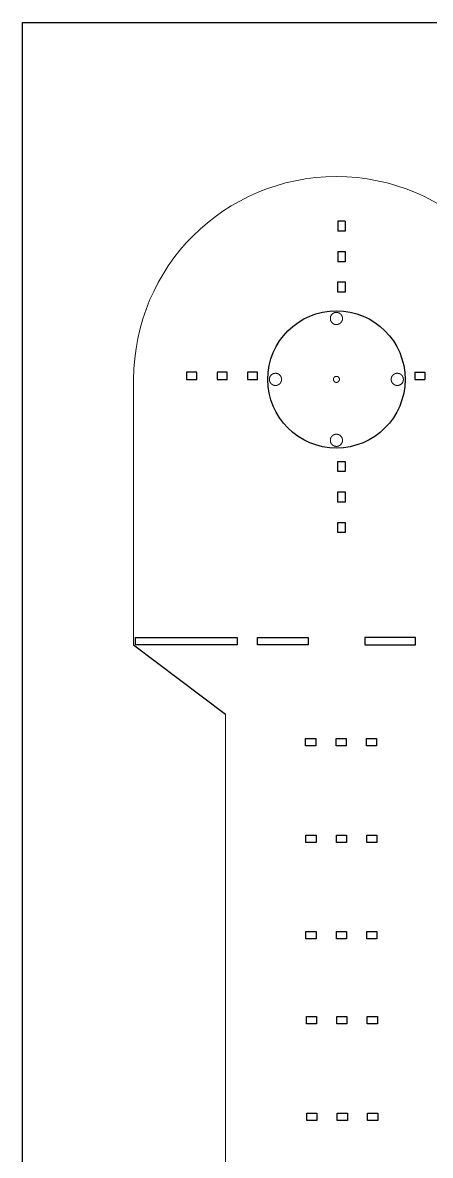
# Model space of a CAD drawing. Header units: millimetres. Extents: x 0 to 594, y 0 to 841.
# Drawn here: x 0 to 201, y 283 to 841 of the extents above; entities that cross this region are included whole.
import ezdxf

# ---------------------------------------------------------------- set-up
doc = ezdxf.new("R2010")
doc.units = ezdxf.units.MM
doc.header["$MEASUREMENT"] = 0
doc.layers.get('0').update_dxf_attribs({"linetype": 'CONTINUOUS'})
picture_1 = doc.add_image_def('image1.bmp', size_in_pixel=(1446, 2048))

# ---------------------------------------------------------------- blocks, each defined once
blk = doc.blocks.new('MF2429B30')
at = {"color": 7}
image = blk.add_image(picture_1, insert=(0, 0), size_in_units=(593.85, 841.02), dxfattribs=at)
image.dxf.flags = 11

msp = doc.modelspace()

# ---------------------------------------------------------------- linework, layer by layer
for p, q in [((158.87, 743.26), (155.27, 743.26)), ((155.27, 743.26), (155.27, 738.26)), ((158.87, 743.26), (158.87, 738.26)), ((158.87, 738.26), (155.27, 738.26)), ((155.27, 728.26), (158.87, 728.26)), ((155.27, 728.26), (155.27, 723.26)), ((158.87, 728.26), (158.87, 723.26)), ((158.87, 723.26), (155.27, 723.26)), ((155.27, 713.26), (158.87, 713.26)), ((155.27, 708.26), (155.27, 713.26)), ((158.87, 713.26), (158.87, 708.26)), ((158.87, 708.26), (155.27, 708.26)), ((85.79, 668.87), (80.79, 668.87)), ((80.79, 668.87), (80.79, 665.27)), ((80.79, 665.27), (85.79, 665.27)), ((85.79, 665.27), (85.79, 668.87)), ((85.79, 668.87), (85.79, 668.87)), ((100.79, 668.87), (95.79, 668.87)), ((95.79, 668.87), (95.79, 665.27)), ((95.79, 665.27), (100.79, 665.27)), ((100.79, 665.27), (100.79, 668.87)), ((115.79, 668.87), (110.79, 668.87)), ((110.79, 668.87), (110.79, 665.27)), ((110.79, 665.27), (115.79, 665.27)), ((115.79, 665.27), (115.79, 668.87)), ((193.28, 668.87), (193.28, 665.27)), ((193.28, 668.87), (198.28, 668.87)), ((193.28, 665.27), (198.28, 665.27)), ((198.28, 668.87), (198.28, 665.27)), ((155.27, 619.84), (155.27, 624.84)), ((155.27, 624.84), (158.87, 624.84)), ((158.87, 619.84), (155.27, 619.84)), ((158.87, 624.84), (158.87, 619.84)), ((155.27, 604.84), (155.27, 609.84)), ((155.27, 609.84), (158.87, 609.84)), ((158.87, 609.84), (158.87, 606.24)), ((158.87, 604.84), (155.27, 604.84)), ((158.87, 606.24), (158.87, 604.84)), ((155.27, 589.84), (155.27, 594.84)), ((155.27, 594.84), (158.87, 594.84)), ((158.87, 594.84), (158.87, 589.84)), ((158.87, 589.84), (155.27, 589.84)), ((55.68, 534.47), (55.68, 538.07)), ((55.68, 538.07), (105.68, 538.07)), ((105.68, 538.07), (105.68, 534.47)), ((115.68, 534.47), (115.68, 538.07)), ((115.68, 538.07), (140.68, 538.07)), ((140.68, 538.07), (140.68, 534.47)), ((193.58, 538.07), (168.58, 538.07)), ((168.58, 538.07), (168.58, 534.47)), ((193.58, 534.47), (193.58, 538.07)), ((54.68, 534.47), (100, 500.27)), ((105.68, 534.47), (55.68, 534.47)), ((140.68, 534.47), (115.68, 534.47)), ((168.58, 534.47), (193.58, 534.47)), ((139.46, 488.38), (144.46, 488.38)), ((139.46, 484.78), (139.46, 488.38)), ((144.46, 488.38), (144.46, 484.78)), ((154.46, 488.38), (159.46, 488.38)), ((154.46, 484.78), (154.46, 488.38)), ((159.46, 488.38), (159.46, 484.78)), ((169.46, 488.38), (174.46, 488.38)), ((169.46, 484.78), (169.46, 488.38)), ((174.46, 488.38), (174.46, 484.78)), ((144.46, 484.78), (139.46, 484.78)), ((159.46, 484.78), (154.46, 484.78)), ((174.46, 484.78), (169.46, 484.78)), ((139.63, 440.73), (144.63, 440.73)), ((139.63, 437.13), (139.63, 440.73)), ((144.63, 437.13), (139.63, 437.13)), ((144.63, 440.73), (144.63, 437.13)), ((154.63, 440.73), (159.63, 440.73)), ((154.63, 437.13), (154.63, 440.73)), ((159.63, 437.13), (154.63, 437.13)), ((159.63, 440.73), (159.63, 437.13)), ((169.63, 440.73), (174.63, 440.73)), ((169.63, 437.13), (169.63, 440.73)), ((174.63, 437.13), (169.63, 437.13)), ((174.63, 440.73), (174.63, 437.13)), ((139.62, 393.26), (144.62, 393.26)), ((139.62, 389.66), (139.62, 393.26)), ((144.62, 393.26), (144.62, 389.66)), ((154.62, 393.26), (159.62, 393.26)), ((154.62, 389.66), (154.62, 393.26)), ((159.62, 393.26), (159.62, 389.66)), ((169.62, 393.26), (174.62, 393.26)), ((169.62, 389.66), (169.62, 393.26)), ((174.62, 393.26), (174.62, 389.66)), ((144.62, 389.66), (139.62, 389.66)), ((159.62, 389.66), (154.62, 389.66)), ((174.62, 389.66), (169.62, 389.66)), ((139.85, 351.43), (144.85, 351.43)), ((139.85, 347.83), (139.85, 351.43)), ((144.85, 347.83), (139.85, 347.83)), ((144.85, 351.43), (144.85, 347.83)), ((154.85, 351.43), (159.85, 351.43)), ((154.85, 347.83), (154.85, 351.43)), ((159.85, 347.83), (154.85, 347.83)), ((159.85, 351.43), (159.85, 347.83)), ((169.85, 351.43), (174.85, 351.43)), ((169.85, 347.83), (169.85, 351.43)), ((174.85, 347.83), (169.85, 347.83)), ((174.85, 351.43), (174.85, 347.83)), ((140.03, 303.78), (145.03, 303.78)), ((140.03, 300.18), (140.03, 303.78)), ((145.03, 303.78), (145.03, 300.18)), ((155.03, 303.78), (160.03, 303.78)), ((155.03, 300.18), (155.03, 303.78)), ((160.03, 303.78), (160.03, 300.18)), ((170.03, 303.78), (175.03, 303.78)), ((170.03, 300.18), (170.03, 303.78)), ((175.03, 303.78), (175.03, 300.18)), ((145.03, 300.18), (140.03, 300.18)), ((160.03, 300.18), (155.03, 300.18)), ((175.03, 300.18), (170.03, 300.18))]:
    msp.add_line(p, q)
at = {"color": 7, "linetype": 'Continuous', "lineweight": 9}
for p, q in [((54.68, 665.27), (54.68, 534.47)), ((100, 500.27), (100, 219.48))]:
    msp.add_line(p, q, dxfattribs=at)
for points in [[(153.03, 697.82), (152.99, 697.82), (152.96, 697.78), (152.93, 697.75), (152.89, 697.75), (152.86, 697.72), (152.83, 697.69)], [(154.05, 698.21), (154.02, 698.21), (153.95, 698.21), (153.89, 698.18), (153.85, 698.18), (153.85, 698.18), (153.79, 698.18), (153.75, 698.15), (153.72, 698.15), (153.69, 698.12), (153.66, 698.12), (153.62, 698.12), (153.59, 698.12), (153.56, 698.08), (153.52, 698.05), (153.49, 698.05), (153.46, 698.05), (153.42, 698.02), (153.36, 698.02), (153.36, 697.98), (153.32, 697.98), (153.29, 697.95), (153.26, 697.95), (153.23, 697.92)], [(154.48, 698.28), (154.32, 698.28), (154.25, 698.25)], [(155.38, 698.18), (155.31, 698.21), (155.24, 698.21), (155.21, 698.21), (155.14, 698.21), (155.11, 698.25), (155.01, 698.25), (154.95, 698.28), (154.91, 698.28)], [(156.53, 697.59), (156.5, 697.62), (156.5, 697.65), (156.43, 697.69), (156.4, 697.72), (156.37, 697.75), (156.33, 697.75), (156.3, 697.78), (156.27, 697.82), (156.24, 697.82), (156.2, 697.82), (156.2, 697.85), (156.1, 697.88), (156.07, 697.92), (156.04, 697.92), (156, 697.95), (155.97, 697.95), (155.97, 697.98), (155.9, 697.98), (155.9, 698.02), (155.84, 698.02), (155.81, 698.05), (155.77, 698.05), (155.74, 698.05), (155.74, 698.08), (155.67, 698.12), (155.64, 698.12), (155.61, 698.12), (155.57, 698.12)], [(151.67, 695.63), (151.64, 695.6), (151.64, 695.4)], [(151.64, 695.01), (151.64, 694.94), (151.67, 694.91), (151.67, 694.81), (151.67, 694.74), (151.67, 694.71), (151.7, 694.64), (151.7, 694.58), (151.74, 694.54)], [(151.97, 696.69), (151.97, 696.66), (151.97, 696.63), (151.94, 696.59), (151.9, 696.56), (151.9, 696.53), (151.9, 696.49), (151.87, 696.46), (151.84, 696.43), (151.84, 696.4), (151.84, 696.36), (151.8, 696.33), (151.8, 696.3), (151.77, 696.26), (151.77, 696.23), (151.77, 696.16), (151.77, 696.16), (151.74, 696.1), (151.74, 696.06), (151.74, 696.06), (151.74, 696), (151.7, 695.97), (151.7, 695.9), (151.67, 695.87)], [(151.77, 694.34), (151.77, 694.28), (151.8, 694.28), (151.8, 694.21), (151.84, 694.18), (151.84, 694.18), (151.84, 694.11), (151.87, 694.11), (151.9, 694.05), (151.9, 694.01), (151.9, 693.98), (151.94, 693.95), (151.97, 693.95), (151.97, 693.88), (151.97, 693.88), (152, 693.82), (152.03, 693.82), (152.03, 693.75), (152.07, 693.72), (152.07, 693.68), (152.1, 693.68), (152.1, 693.65), (152.13, 693.62), (152.13, 693.58), (152.17, 693.55), (152.2, 693.52), (152.2, 693.48), (152.23, 693.45), (152.27, 693.42), (152.3, 693.42), (152.3, 693.35)], [(152.2, 697.06), (152.2, 697.06), (152.17, 696.99), (152.13, 696.99), (152.13, 696.92), (152.1, 696.92), (152.1, 696.86)], [(152.66, 697.55), (152.63, 697.52), (152.6, 697.52), (152.6, 697.49), (152.56, 697.45), (152.53, 697.42), (152.5, 697.39), (152.5, 697.39), (152.46, 697.35), (152.43, 697.32), (152.37, 697.29), (152.37, 697.22)], [(152.46, 693.22), (152.5, 693.15), (152.5, 693.15), (152.53, 693.12), (152.56, 693.12), (152.6, 693.05), (152.6, 693.05)], [(152.96, 692.76), (152.99, 692.76), (153.03, 692.76), (153.09, 692.69), (153.16, 692.66)], [(153.36, 692.56), (153.36, 692.52), (153.42, 692.52), (153.46, 692.52), (153.49, 692.49), (153.52, 692.49), (153.56, 692.46), (153.59, 692.46), (153.62, 692.46), (153.66, 692.43), (153.69, 692.43), (153.72, 692.39), (153.75, 692.39), (153.79, 692.39), (153.85, 692.39), (153.85, 692.36), (153.89, 692.36), (153.95, 692.36), (154.02, 692.36), (154.05, 692.33), (154.12, 692.33), (154.15, 692.29), (154.18, 692.29)], [(154.42, 692.29), (154.61, 692.29), (154.65, 692.26), (154.68, 692.29), (154.95, 692.29), (155.01, 692.29), (155.11, 692.29), (155.14, 692.33), (155.21, 692.33), (155.24, 692.36), (155.31, 692.36), (155.38, 692.36), (155.41, 692.36), (155.44, 692.39), (155.47, 692.39), (155.51, 692.39), (155.54, 692.39), (155.57, 692.43), (155.61, 692.43), (155.64, 692.46), (155.67, 692.46), (155.74, 692.46), (155.74, 692.49), (155.77, 692.49), (155.81, 692.52), (155.84, 692.52), (155.9, 692.52), (155.9, 692.56), (155.97, 692.59), (155.97, 692.59), (156, 692.59), (156.04, 692.62), (156.07, 692.62), (156.1, 692.66), (156.2, 692.69), (156.2, 692.72), (156.24, 692.76), (156.27, 692.76), (156.3, 692.76)], [(156.53, 692.95), (156.6, 692.99), (156.63, 693.02), (156.67, 693.05), (156.67, 693.05), (156.7, 693.12), (156.73, 693.12), (156.8, 693.15), (156.8, 693.22), (156.83, 693.22), (156.9, 693.29), (156.9, 693.32), (156.96, 693.35)], [(156.86, 697.29), (156.83, 697.32), (156.8, 697.35), (156.8, 697.39), (156.77, 697.39), (156.73, 697.42), (156.7, 697.45)], [(157.26, 696.76), (157.23, 696.79), (157.2, 696.83), (157.16, 696.86), (157.16, 696.92), (157.13, 696.92)], [(157.13, 693.62), (157.16, 693.65), (157.16, 693.68), (157.2, 693.68), (157.2, 693.72), (157.23, 693.75), (157.26, 693.82), (157.26, 693.82), (157.29, 693.88), (157.33, 693.88), (157.33, 693.95), (157.33, 693.95), (157.36, 693.98), (157.36, 694.01), (157.36, 694.05), (157.39, 694.11), (157.43, 694.11), (157.43, 694.18), (157.43, 694.18), (157.46, 694.21), (157.46, 694.28), (157.49, 694.28), (157.49, 694.34), (157.49, 694.38), (157.49, 694.41), (157.53, 694.44), (157.53, 694.48), (157.56, 694.51), (157.56, 694.54), (157.56, 694.58), (157.56, 694.64), (157.59, 694.71), (157.59, 694.74), (157.59, 694.81), (157.59, 694.91), (157.63, 694.94), (157.63, 695.24), (157.66, 695.27)], [(157.59, 695.7), (157.59, 695.77), (157.59, 695.8), (157.59, 695.87), (157.56, 695.9), (157.56, 695.97), (157.56, 696), (157.56, 696.06), (157.53, 696.06), (157.53, 696.1), (157.49, 696.16), (157.49, 696.16), (157.49, 696.23), (157.49, 696.26), (157.46, 696.3), (157.46, 696.33), (157.43, 696.36), (157.43, 696.4), (157.43, 696.43), (157.39, 696.46), (157.36, 696.49), (157.36, 696.53), (157.36, 696.56)], [(157.66, 695.27), (157.63, 695.3), (157.63, 695.5)], [(121.63, 665.63), (121.6, 665.6), (121.6, 665.4)], [(121.6, 665), (121.6, 664.94), (121.63, 664.9), (121.63, 664.8), (121.67, 664.77), (121.67, 664.7), (121.67, 664.64), (121.67, 664.57), (121.7, 664.54)], [(121.97, 666.69), (121.93, 666.66), (121.93, 666.62), (121.9, 666.59), (121.9, 666.56), (121.87, 666.52), (121.87, 666.49), (121.87, 666.46), (121.83, 666.42), (121.83, 666.39), (121.8, 666.36), (121.8, 666.33), (121.8, 666.29), (121.77, 666.26), (121.77, 666.23), (121.73, 666.16), (121.73, 666.16), (121.73, 666.13), (121.73, 666.06), (121.7, 666.06), (121.7, 665.99), (121.67, 665.96), (121.67, 665.9), (121.67, 665.86)], [(121.77, 664.34), (121.77, 664.31), (121.8, 664.27), (121.8, 664.24), (121.8, 664.18), (121.83, 664.18), (121.83, 664.11), (121.87, 664.11), (121.87, 664.04), (121.87, 664.01), (121.9, 664.01), (121.9, 663.94), (121.93, 663.94), (121.93, 663.88), (121.97, 663.88), (121.97, 663.81), (122, 663.81), (122.03, 663.71), (122.06, 663.71), (122.1, 663.68), (122.1, 663.65), (122.1, 663.61), (122.13, 663.58), (122.13, 663.55), (122.16, 663.51), (122.2, 663.48), (122.26, 663.41), (122.26, 663.41), (122.3, 663.35)], [(122.2, 667.05), (122.16, 667.05), (122.13, 666.99), (122.13, 666.99), (122.1, 666.95), (122.1, 666.92), (122.1, 666.89)], [(122.66, 667.55), (122.63, 667.52), (122.56, 667.48), (122.56, 667.45), (122.49, 667.42), (122.49, 667.42), (122.46, 667.38), (122.43, 667.35), (122.4, 667.32), (122.4, 667.29), (122.36, 667.29), (122.33, 667.22)], [(123.02, 667.81), (122.96, 667.81), (122.96, 667.78), (122.92, 667.75), (122.89, 667.75), (122.86, 667.72), (122.83, 667.72)], [(124.02, 668.24), (123.98, 668.21), (123.92, 668.21), (123.88, 668.18), (123.85, 668.18), (123.82, 668.18), (123.78, 668.18), (123.72, 668.15), (123.72, 668.15), (123.69, 668.11), (123.62, 668.11), (123.62, 668.11), (123.55, 668.11), (123.52, 668.08), (123.49, 668.05), (123.45, 668.05), (123.45, 668.05), (123.39, 668.01), (123.35, 668.01), (123.32, 668.01), (123.29, 667.98), (123.26, 667.95), (123.22, 667.95), (123.19, 667.95)], [(124.48, 668.28), (124.28, 668.28), (124.25, 668.24)], [(125.34, 668.18), (125.31, 668.21), (125.24, 668.21), (125.21, 668.24), (125.14, 668.24), (125.07, 668.24), (124.98, 668.24), (124.94, 668.28), (124.91, 668.28)], [(126.53, 667.58), (126.5, 667.62), (126.46, 667.65), (126.43, 667.68), (126.36, 667.72), (126.33, 667.75), (126.33, 667.75), (126.27, 667.78), (126.27, 667.81), (126.2, 667.81), (126.2, 667.81), (126.17, 667.85), (126.13, 667.88), (126.1, 667.88), (126.07, 667.91), (126.03, 667.95), (126, 667.95), (125.97, 667.95), (125.93, 667.98), (125.9, 668.01), (125.87, 668.01), (125.84, 668.01), (125.8, 668.05), (125.77, 668.05), (125.74, 668.05), (125.7, 668.08), (125.67, 668.11), (125.6, 668.11), (125.6, 668.11), (125.57, 668.11)], [(126.86, 667.29), (126.83, 667.32), (126.79, 667.35), (126.76, 667.38), (126.73, 667.42), (126.73, 667.42), (126.66, 667.45)], [(127.22, 666.76), (127.19, 666.79), (127.19, 666.82), (127.16, 666.89), (127.16, 666.92), (127.13, 666.95)], [(127.13, 663.61), (127.16, 663.65), (127.16, 663.68), (127.16, 663.71), (127.19, 663.71), (127.22, 663.81), (127.26, 663.81), (127.26, 663.88), (127.29, 663.88), (127.29, 663.94), (127.32, 663.94), (127.32, 664.01), (127.36, 664.01), (127.36, 664.04), (127.39, 664.11), (127.39, 664.11), (127.39, 664.18), (127.42, 664.18), (127.42, 664.24), (127.42, 664.27), (127.46, 664.31), (127.46, 664.34), (127.49, 664.37), (127.49, 664.41), (127.49, 664.44), (127.49, 664.47), (127.52, 664.51), (127.52, 664.54), (127.56, 664.57), (127.56, 664.64), (127.56, 664.7), (127.56, 664.77), (127.59, 664.8), (127.59, 664.9), (127.62, 664.94), (127.62, 665.23), (127.62, 665.3)], [(127.59, 665.7), (127.59, 665.76), (127.56, 665.8), (127.56, 665.86), (127.56, 665.9), (127.56, 665.96), (127.52, 665.99), (127.52, 666.06), (127.49, 666.06), (127.49, 666.13), (127.49, 666.16), (127.49, 666.16), (127.46, 666.23), (127.46, 666.26), (127.42, 666.29), (127.42, 666.33), (127.42, 666.36), (127.39, 666.39), (127.39, 666.42), (127.39, 666.46), (127.36, 666.49), (127.36, 666.52), (127.32, 666.56)], [(127.62, 665.27), (127.62, 665.3), (127.62, 665.5)], [(154.38, 666.76), (154.38, 666.76), (154.28, 666.76), (154.25, 666.72), (154.22, 666.72), (154.18, 666.69), (154.15, 666.69), (154.15, 666.69), (154.09, 666.69), (154.09, 666.66), (154.05, 666.66), (154.02, 666.66), (153.99, 666.66), (153.95, 666.62), (153.95, 666.62), (153.92, 666.59), (153.89, 666.59), (153.89, 666.59), (153.89, 666.59), (153.85, 666.56), (153.85, 666.56), (153.85, 666.52), (153.79, 666.52), (153.79, 666.52), (153.75, 666.49), (153.72, 666.49), (153.72, 666.46), (153.72, 666.46), (153.69, 666.46), (153.66, 666.42), (153.66, 666.42), (153.62, 666.42), (153.62, 666.39), (153.62, 666.39), (153.62, 666.36), (153.59, 666.36), (153.56, 666.36), (153.56, 666.33), (153.56, 666.29), (153.52, 666.29), (153.52, 666.29), (153.49, 666.29), (153.49, 666.26), (153.46, 666.23), (153.46, 666.19), (153.42, 666.16), (153.42, 666.16), (153.42, 666.16), (153.36, 666.13), (153.36, 666.06), (153.36, 666.06), (153.36, 666.06), (153.32, 666.03), (153.32, 665.99), (153.32, 665.99), (153.32, 665.99), (153.29, 665.96), (153.29, 665.93), (153.26, 665.93), (153.26, 665.9), (153.26, 665.86), (153.26, 665.83), (153.23, 665.83), (153.23, 665.76), (153.19, 665.76), (153.19, 665.7), (153.19, 665.7), (153.19, 665.63), (153.16, 665.63), (153.16, 665.53), (153.13, 665.53), (153.13, 665.4)], [(153.13, 665.04), (153.16, 665), (153.16, 664.94), (153.19, 664.9), (153.19, 664.87), (153.19, 664.84), (153.19, 664.77), (153.23, 664.77), (153.23, 664.74), (153.26, 664.7), (153.26, 664.7), (153.26, 664.67), (153.26, 664.64), (153.29, 664.61), (153.29, 664.57), (153.32, 664.57), (153.32, 664.54), (153.32, 664.54), (153.32, 664.54), (153.36, 664.51), (153.36, 664.47), (153.36, 664.47), (153.36, 664.44), (153.42, 664.41), (153.42, 664.37), (153.42, 664.37), (153.46, 664.34), (153.46, 664.34), (153.49, 664.31), (153.49, 664.31), (153.49, 664.27), (153.52, 664.27), (153.52, 664.24), (153.56, 664.24), (153.56, 664.24), (153.56, 664.21), (153.59, 664.21), (153.62, 664.18), (153.62, 664.18), (153.62, 664.18), (153.62, 664.14), (153.66, 664.14), (153.69, 664.11), (153.72, 664.11), (153.72, 664.08), (153.72, 664.04), (153.75, 664.04), (153.79, 664.04), (153.79, 664.01), (153.85, 664.01), (153.85, 664.01), (153.85, 664.01), (153.89, 663.98), (153.89, 663.98), (153.89, 663.94), (153.92, 663.94), (153.95, 663.94), (153.95, 663.94), (153.99, 663.91), (154.02, 663.91), (154.05, 663.88), (154.09, 663.88), (154.09, 663.88), (154.15, 663.88), (154.15, 663.84), (154.18, 663.84), (154.22, 663.81), (154.25, 663.81), (154.28, 663.81), (154.38, 663.81), (154.38, 663.78)], [(156.14, 665.47), (156.14, 665.53), (156.1, 665.53), (156.1, 665.63), (156.07, 665.63), (156.07, 665.66), (156.07, 665.7), (156.07, 665.7), (156.07, 665.76), (156.04, 665.76), (156.04, 665.83), (156, 665.83), (156, 665.86), (156, 665.9), (156, 665.93), (155.97, 665.93), (155.97, 665.96), (155.97, 665.99), (155.97, 665.99), (155.94, 665.99), (155.94, 666.03), (155.9, 666.06), (155.9, 666.06), (155.9, 666.06), (155.9, 666.13), (155.84, 666.16), (155.84, 666.16), (155.84, 666.16), (155.81, 666.19), (155.81, 666.23), (155.77, 666.26), (155.77, 666.29), (155.74, 666.29), (155.74, 666.29), (155.74, 666.29), (155.71, 666.33), (155.71, 666.36), (155.67, 666.36), (155.67, 666.36), (155.67, 666.39), (155.64, 666.39), (155.64, 666.42), (155.61, 666.42), (155.61, 666.42), (155.57, 666.46), (155.54, 666.46), (155.54, 666.46), (155.54, 666.49), (155.51, 666.49), (155.47, 666.52), (155.47, 666.52), (155.44, 666.52), (155.44, 666.56), (155.41, 666.56), (155.38, 666.59), (155.38, 666.59), (155.38, 666.59), (155.34, 666.59), (155.31, 666.62), (155.31, 666.62), (155.28, 666.66), (155.24, 666.66), (155.21, 666.66), (155.21, 666.66), (155.18, 666.69), (155.14, 666.69), (155.14, 666.69), (155.08, 666.69), (155.04, 666.72), (155.01, 666.72), (154.98, 666.76), (154.91, 666.76), (154.88, 666.76), (154.78, 666.76)], [(154.88, 663.78), (154.91, 663.81), (154.98, 663.81), (155.01, 663.81), (155.04, 663.81), (155.08, 663.84), (155.14, 663.84), (155.14, 663.88), (155.18, 663.88), (155.21, 663.88), (155.21, 663.88), (155.24, 663.91), (155.28, 663.91), (155.31, 663.94), (155.31, 663.94), (155.34, 663.94), (155.38, 663.94), (155.38, 663.98), (155.38, 663.98), (155.41, 664.01), (155.44, 664.01), (155.44, 664.01), (155.47, 664.01), (155.47, 664.04), (155.51, 664.04), (155.54, 664.04), (155.54, 664.08), (155.54, 664.11), (155.57, 664.11), (155.61, 664.14), (155.64, 664.14), (155.64, 664.18), (155.67, 664.18), (155.67, 664.18), (155.67, 664.21), (155.71, 664.21), (155.71, 664.24), (155.74, 664.24), (155.74, 664.24), (155.74, 664.27), (155.77, 664.27), (155.77, 664.31), (155.77, 664.31), (155.81, 664.34), (155.81, 664.34), (155.84, 664.37), (155.84, 664.37), (155.84, 664.41), (155.9, 664.44), (155.9, 664.47), (155.9, 664.47), (155.9, 664.51), (155.94, 664.54), (155.94, 664.54), (155.97, 664.54), (155.97, 664.57), (155.97, 664.57), (155.97, 664.61), (156, 664.64), (156, 664.67), (156, 664.7), (156, 664.7), (156.04, 664.74), (156.04, 664.77), (156.07, 664.77), (156.07, 664.84), (156.07, 664.87), (156.07, 664.9), (156.1, 664.94), (156.1, 665), (156.14, 665.04)], [(156.14, 665.27), (156.14, 665.3), (156.14, 665.37)], [(156.14, 665.17), (156.14, 665.27), (156.14, 665.3)], [(181.67, 665.63), (181.64, 665.6), (181.64, 665.4)], [(181.64, 665), (181.64, 664.94), (181.67, 664.9), (181.67, 664.8), (181.67, 664.77), (181.67, 664.7), (181.71, 664.64), (181.71, 664.57), (181.71, 664.54)], [(181.97, 666.69), (181.94, 666.66), (181.94, 666.62), (181.94, 666.59), (181.91, 666.56), (181.91, 666.52), (181.91, 666.49), (181.87, 666.46), (181.84, 666.42), (181.84, 666.39), (181.84, 666.36), (181.81, 666.33), (181.81, 666.29), (181.77, 666.26), (181.77, 666.23), (181.77, 666.16), (181.77, 666.16), (181.74, 666.13), (181.74, 666.06), (181.71, 666.06), (181.71, 665.99), (181.71, 665.96), (181.71, 665.9), (181.67, 665.86)], [(181.77, 664.34), (181.77, 664.31), (181.81, 664.27), (181.81, 664.24), (181.84, 664.18), (181.84, 664.18), (181.84, 664.11), (181.87, 664.11), (181.91, 664.04), (181.91, 664.01), (181.91, 664.01), (181.94, 663.94), (181.94, 663.94), (181.94, 663.88), (181.97, 663.88), (182, 663.81), (182, 663.81), (182.07, 663.71), (182.07, 663.71), (182.1, 663.68), (182.1, 663.65), (182.14, 663.61), (182.14, 663.58), (182.17, 663.55), (182.2, 663.51), (182.2, 663.48), (182.24, 663.48), (182.27, 663.41), (182.3, 663.41), (182.3, 663.35)], [(182.2, 667.05), (182.2, 667.05), (182.17, 666.99), (182.14, 666.99), (182.14, 666.95), (182.1, 666.92), (182.1, 666.89)], [(182.67, 667.55), (182.63, 667.52), (182.6, 667.48), (182.57, 667.45), (182.53, 667.42), (182.5, 667.42), (182.47, 667.38), (182.47, 667.35), (182.43, 667.32), (182.37, 667.29), (182.37, 667.22)], [(183.03, 667.81), (183, 667.81), (182.96, 667.78), (182.93, 667.75), (182.9, 667.75), (182.86, 667.72), (182.83, 667.72)], [(184.06, 668.24), (184.02, 668.21), (183.96, 668.21), (183.89, 668.18), (183.86, 668.18), (183.82, 668.18), (183.79, 668.18), (183.76, 668.15), (183.73, 668.15), (183.69, 668.11), (183.66, 668.11), (183.63, 668.11), (183.59, 668.11), (183.53, 668.08), (183.53, 668.05), (183.49, 668.05), (183.46, 668.05), (183.43, 668.01), (183.36, 668.01), (183.36, 668.01), (183.29, 667.98), (183.29, 667.95), (183.26, 667.95), (183.23, 667.95)], [(184.49, 668.28), (184.32, 668.28), (184.25, 668.24)], [(185.38, 668.18), (185.31, 668.21), (185.25, 668.21), (185.21, 668.24), (185.15, 668.24), (185.11, 668.24), (185.02, 668.24), (184.95, 668.28), (184.92, 668.28)], [(186.54, 667.58), (186.5, 667.62), (186.47, 667.65), (186.44, 667.68), (186.44, 667.72), (186.4, 667.72), (186.37, 667.75), (186.34, 667.75), (186.31, 667.78), (186.27, 667.81), (186.24, 667.81), (186.21, 667.81), (186.17, 667.85), (186.14, 667.88), (186.11, 667.88), (186.07, 667.91), (186.04, 667.95), (186.01, 667.95), (185.97, 667.95), (185.94, 667.98), (185.91, 668.01), (185.91, 668.01), (185.84, 668.01), (185.81, 668.05), (185.78, 668.05), (185.74, 668.05), (185.71, 668.08), (185.68, 668.11), (185.64, 668.11), (185.61, 668.11), (185.58, 668.11)], [(186.87, 667.29), (186.83, 667.32), (186.8, 667.35), (186.77, 667.38), (186.77, 667.42), (186.74, 667.42), (186.7, 667.45)], [(187.23, 666.76), (187.23, 666.79), (187.2, 666.82), (187.17, 666.89), (187.17, 666.92), (187.13, 666.95)], [(187.13, 663.61), (187.17, 663.65), (187.17, 663.68), (187.2, 663.71), (187.2, 663.71), (187.23, 663.81), (187.26, 663.81), (187.3, 663.88), (187.3, 663.88), (187.3, 663.94), (187.33, 663.94), (187.36, 664.01), (187.36, 664.01), (187.36, 664.04), (187.4, 664.11), (187.43, 664.11), (187.43, 664.18), (187.43, 664.18), (187.46, 664.24), (187.46, 664.27), (187.5, 664.31), (187.5, 664.34), (187.5, 664.37), (187.5, 664.41), (187.53, 664.44), (187.53, 664.47), (187.53, 664.51), (187.53, 664.54), (187.56, 664.57), (187.56, 664.64), (187.6, 664.7), (187.6, 664.77), (187.6, 664.8), (187.6, 664.9), (187.63, 664.94), (187.63, 665.23), (187.66, 665.3)], [(187.6, 665.7), (187.6, 665.76), (187.6, 665.8), (187.6, 665.86), (187.56, 665.9), (187.56, 665.96), (187.53, 665.99), (187.53, 666.06), (187.53, 666.06), (187.53, 666.13), (187.5, 666.16), (187.5, 666.16), (187.5, 666.23), (187.5, 666.26), (187.46, 666.29), (187.46, 666.33), (187.43, 666.36), (187.43, 666.39), (187.43, 666.42), (187.4, 666.46), (187.36, 666.49), (187.36, 666.52), (187.36, 666.56)], [(187.66, 665.27), (187.63, 665.3), (187.63, 665.5)], [(122.43, 663.22), (122.46, 663.18), (122.49, 663.12), (122.56, 663.12), (122.56, 663.05), (122.59, 663.05)], [(122.96, 662.75), (122.96, 662.75), (123.02, 662.75), (123.02, 662.72), (123.06, 662.72), (123.09, 662.69), (123.16, 662.65)], [(123.32, 662.55), (123.35, 662.52), (123.39, 662.52), (123.45, 662.52), (123.45, 662.49), (123.49, 662.49), (123.52, 662.46), (123.55, 662.46), (123.62, 662.46), (123.62, 662.42), (123.69, 662.42), (123.72, 662.42), (123.72, 662.42), (123.78, 662.39), (123.82, 662.39), (123.85, 662.36), (123.88, 662.36), (123.92, 662.36), (123.98, 662.36), (124.02, 662.32), (124.08, 662.32), (124.15, 662.29), (124.18, 662.29)], [(124.38, 662.29), (124.58, 662.29), (124.61, 662.26), (124.64, 662.29), (124.94, 662.29), (124.98, 662.29), (125.07, 662.29), (125.14, 662.32), (125.21, 662.32), (125.24, 662.36), (125.31, 662.36), (125.34, 662.36), (125.37, 662.36), (125.41, 662.39), (125.44, 662.39), (125.5, 662.42), (125.5, 662.42), (125.57, 662.42), (125.6, 662.42), (125.6, 662.46), (125.67, 662.46), (125.7, 662.46), (125.74, 662.49), (125.77, 662.49), (125.8, 662.52), (125.84, 662.52), (125.87, 662.52), (125.9, 662.55), (125.93, 662.59), (125.97, 662.59), (126, 662.59), (126.03, 662.62), (126.07, 662.65), (126.1, 662.65), (126.13, 662.69), (126.17, 662.72), (126.2, 662.72), (126.2, 662.75), (126.27, 662.75), (126.27, 662.75)], [(126.53, 662.95), (126.56, 662.98), (126.56, 662.98), (126.63, 663.02), (126.66, 663.05), (126.66, 663.12), (126.73, 663.12), (126.76, 663.18), (126.79, 663.22), (126.83, 663.25), (126.86, 663.25), (126.86, 663.28), (126.89, 663.32), (126.89, 663.35), (126.93, 663.35)], [(154.52, 663.78), (154.61, 663.78), (154.65, 663.78), (154.65, 663.78)], [(182.47, 663.22), (182.47, 663.18), (182.53, 663.12), (182.57, 663.12), (182.6, 663.05), (182.6, 663.05)], [(182.96, 662.75), (183, 662.75), (183.03, 662.75), (183.06, 662.72), (183.06, 662.72), (183.13, 662.69), (183.16, 662.65)], [(183.36, 662.55), (183.36, 662.52), (183.43, 662.52), (183.46, 662.52), (183.49, 662.49), (183.53, 662.49), (183.53, 662.46), (183.59, 662.46), (183.63, 662.46), (183.66, 662.42), (183.69, 662.42), (183.73, 662.42), (183.76, 662.42), (183.79, 662.39), (183.82, 662.39), (183.86, 662.36), (183.89, 662.36), (183.96, 662.36), (184.02, 662.36), (184.06, 662.32), (184.12, 662.32), (184.16, 662.29), (184.19, 662.29)], [(184.42, 662.29), (184.59, 662.29), (184.65, 662.26), (184.65, 662.29), (184.95, 662.29), (185.02, 662.29), (185.11, 662.29), (185.15, 662.32), (185.21, 662.32), (185.25, 662.36), (185.31, 662.36), (185.38, 662.36), (185.41, 662.36), (185.41, 662.39), (185.48, 662.39), (185.51, 662.42), (185.54, 662.42), (185.58, 662.42), (185.61, 662.42), (185.64, 662.46), (185.68, 662.46), (185.71, 662.46), (185.74, 662.49), (185.78, 662.49), (185.81, 662.52), (185.84, 662.52), (185.91, 662.52), (185.91, 662.55), (185.94, 662.59), (185.97, 662.59), (186.01, 662.59), (186.04, 662.62), (186.07, 662.65), (186.11, 662.65), (186.14, 662.69), (186.17, 662.72), (186.21, 662.72), (186.24, 662.75), (186.27, 662.75), (186.31, 662.75)], [(186.54, 662.95), (186.57, 662.98), (186.6, 662.98), (186.64, 663.02), (186.67, 663.05), (186.7, 663.12), (186.74, 663.12), (186.77, 663.18), (186.8, 663.22), (186.83, 663.25), (186.87, 663.25), (186.9, 663.28), (186.9, 663.32), (186.97, 663.35)], [(151.97, 636.65), (151.97, 636.65), (151.97, 636.59), (151.94, 636.59), (151.9, 636.52), (151.9, 636.52), (151.9, 636.49), (151.87, 636.42), (151.84, 636.42), (151.84, 636.36), (151.84, 636.36), (151.8, 636.29), (151.8, 636.26), (151.77, 636.26), (151.77, 636.19), (151.77, 636.16), (151.77, 636.12), (151.74, 636.09), (151.74, 636.06), (151.74, 636.02), (151.74, 635.99), (151.7, 635.96), (151.7, 635.89), (151.67, 635.83)], [(152.2, 637.05), (152.2, 637.02), (152.17, 636.98), (152.13, 636.95), (152.13, 636.92), (152.1, 636.88), (152.1, 636.85)], [(152.66, 637.55), (152.63, 637.51), (152.6, 637.48), (152.6, 637.48), (152.56, 637.41), (152.53, 637.41), (152.5, 637.38), (152.5, 637.35), (152.46, 637.31), (152.43, 637.31), (152.4, 637.28), (152.37, 637.25), (152.37, 637.22)], [(153.03, 637.78), (152.99, 637.78), (152.96, 637.78), (152.93, 637.74), (152.89, 637.71), (152.86, 637.71), (152.83, 637.68)], [(154.05, 638.21), (154.02, 638.17), (153.95, 638.17), (153.89, 638.17), (153.85, 638.17), (153.85, 638.14), (153.79, 638.14), (153.75, 638.11), (153.72, 638.11), (153.69, 638.11), (153.66, 638.11), (153.62, 638.08), (153.59, 638.08), (153.56, 638.08), (153.52, 638.04), (153.49, 638.04), (153.46, 638.01), (153.42, 638.01), (153.36, 638.01), (153.36, 637.98), (153.32, 637.94), (153.29, 637.94), (153.26, 637.94), (153.23, 637.91)], [(154.48, 638.24), (154.32, 638.24), (154.25, 638.24)], [(155.38, 638.17), (155.31, 638.17), (155.24, 638.17), (155.21, 638.21), (155.14, 638.21), (155.11, 638.24), (155.01, 638.24), (154.95, 638.24), (154.91, 638.24)], [(156.53, 637.58), (156.5, 637.58), (156.5, 637.61), (156.43, 637.65), (156.43, 637.68), (156.4, 637.71), (156.37, 637.71), (156.33, 637.74), (156.3, 637.78), (156.27, 637.78), (156.24, 637.78), (156.2, 637.81), (156.2, 637.84), (156.14, 637.84), (156.1, 637.88), (156.07, 637.88), (156.04, 637.91), (156, 637.94), (155.97, 637.94), (155.97, 637.94), (155.9, 637.98), (155.9, 638.01), (155.84, 638.01), (155.81, 638.01), (155.77, 638.04), (155.74, 638.04), (155.74, 638.08), (155.67, 638.08), (155.64, 638.08), (155.61, 638.11), (155.57, 638.11)], [(156.86, 637.28), (156.83, 637.31), (156.8, 637.31), (156.8, 637.35), (156.73, 637.41), (156.7, 637.41)], [(157.26, 636.72), (157.2, 636.82), (157.2, 636.82), (157.16, 636.85), (157.16, 636.88), (157.13, 636.92)], [(157.59, 635.69), (157.59, 635.73), (157.59, 635.76), (157.59, 635.83), (157.56, 635.89), (157.56, 635.96), (157.56, 635.99), (157.56, 636.02), (157.53, 636.06), (157.53, 636.09), (157.49, 636.12), (157.49, 636.16), (157.49, 636.19), (157.49, 636.26), (157.46, 636.26), (157.46, 636.29), (157.43, 636.36), (157.43, 636.36), (157.43, 636.42), (157.39, 636.42), (157.36, 636.49), (157.36, 636.52), (157.36, 636.52)], [(151.67, 635.63), (151.64, 635.59), (151.64, 635.4)], [(151.64, 634.97), (151.64, 634.93), (151.67, 634.9), (151.67, 634.77), (151.67, 634.73), (151.67, 634.67), (151.7, 634.64), (151.7, 634.57), (151.74, 634.54)], [(151.77, 634.3), (151.77, 634.27), (151.8, 634.24), (151.8, 634.21), (151.84, 634.17), (151.84, 634.14), (151.84, 634.11), (151.87, 634.07), (151.9, 634.04), (151.9, 634.01), (151.9, 633.97), (151.94, 633.94), (151.97, 633.91), (151.97, 633.87), (151.97, 633.84), (152, 633.81), (152.03, 633.78), (152.03, 633.74), (152.07, 633.71), (152.1, 633.64), (152.1, 633.61), (152.13, 633.61), (152.13, 633.54), (152.17, 633.54), (152.2, 633.48), (152.2, 633.48), (152.23, 633.44), (152.27, 633.41), (152.3, 633.38), (152.3, 633.35)], [(152.46, 633.18), (152.5, 633.15), (152.5, 633.11), (152.53, 633.11), (152.56, 633.08), (152.6, 633.05), (152.6, 633.01)], [(152.96, 632.75), (152.99, 632.72), (153.03, 632.72), (153.09, 632.68), (153.16, 632.65)], [(153.36, 632.55), (153.36, 632.52), (153.42, 632.52), (153.46, 632.49), (153.49, 632.49), (153.52, 632.49), (153.56, 632.45), (153.59, 632.42), (153.62, 632.42), (153.66, 632.42), (153.69, 632.42), (153.72, 632.39), (153.75, 632.39), (153.79, 632.35), (153.85, 632.35), (153.85, 632.35), (153.89, 632.35), (153.95, 632.32), (154.02, 632.32), (154.05, 632.29), (154.12, 632.29), (154.15, 632.29), (154.18, 632.29)], [(154.42, 632.25), (154.61, 632.25), (154.65, 632.25), (154.68, 632.25), (154.95, 632.25), (155.01, 632.29), (155.11, 632.29), (155.14, 632.29), (155.21, 632.29), (155.24, 632.32), (155.31, 632.32), (155.38, 632.35), (155.41, 632.35), (155.44, 632.35), (155.47, 632.35), (155.51, 632.39), (155.54, 632.39), (155.57, 632.42), (155.61, 632.42), (155.64, 632.42), (155.67, 632.42), (155.74, 632.45), (155.74, 632.49), (155.77, 632.49), (155.81, 632.49), (155.84, 632.52), (155.9, 632.52), (155.9, 632.55), (155.97, 632.55), (155.97, 632.58), (156, 632.58), (156.04, 632.58), (156.07, 632.62), (156.1, 632.65), (156.2, 632.68), (156.2, 632.72), (156.24, 632.72), (156.27, 632.72), (156.3, 632.75)], [(156.53, 632.95), (156.57, 632.95), (156.6, 632.98), (156.63, 633.01), (156.67, 633.05), (156.7, 633.08), (156.73, 633.11), (156.77, 633.11), (156.8, 633.15), (156.8, 633.18), (156.83, 633.21), (156.9, 633.25), (156.9, 633.31), (156.96, 633.35)], [(157.13, 633.61), (157.16, 633.61), (157.16, 633.64), (157.2, 633.71), (157.23, 633.74), (157.26, 633.78), (157.26, 633.81), (157.29, 633.84), (157.33, 633.87), (157.33, 633.91), (157.33, 633.94), (157.36, 633.97), (157.36, 634.01), (157.36, 634.04), (157.39, 634.07), (157.43, 634.11), (157.43, 634.14), (157.43, 634.17), (157.46, 634.21), (157.46, 634.24), (157.49, 634.27), (157.49, 634.3), (157.49, 634.37), (157.49, 634.37), (157.53, 634.4), (157.53, 634.47), (157.56, 634.47), (157.56, 634.54), (157.56, 634.57), (157.56, 634.64), (157.59, 634.67), (157.59, 634.73), (157.59, 634.77), (157.59, 634.9), (157.63, 634.93), (157.63, 635.23), (157.66, 635.26)], [(157.66, 635.23), (157.63, 635.3), (157.63, 635.46)]]:
    msp.add_lwpolyline(points, dxfattribs=at)
msp.add_circle((154.63, 665.27), 33.84)
for points in [[(254.58, 665.27), (254.45, 720.61), (209.96, 765.1), (154.61, 765.23), (154.61, 765.23), (99.31, 765.07), (54.85, 720.61), (54.68, 665.3)], [(152.6, 693.05), (152.66, 692.99), (152.73, 692.95), (152.8, 692.92), (152.8, 692.92), (152.86, 692.86), (152.89, 692.82), (152.96, 692.76)], [(157.13, 696.92), (157.1, 697.02), (157.06, 697.06), (157, 697.12), (157, 697.12), (156.96, 697.19), (156.9, 697.26), (156.86, 697.29)], [(127.13, 666.95), (127.06, 667.02), (127.06, 667.05), (126.96, 667.12), (126.96, 667.12), (126.93, 667.19), (126.89, 667.25), (126.86, 667.29)], [(153.13, 665.4), (153.13, 665.37), (153.13, 665.33), (153.13, 665.3), (153.13, 665.3), (153.13, 665.2), (153.13, 665.1), (153.13, 665.04)], [(154.78, 666.76), (154.71, 666.76), (154.68, 666.76), (154.65, 666.76), (154.65, 666.76), (154.55, 666.76), (154.48, 666.76), (154.38, 666.76)], [(187.13, 666.95), (187.1, 667.02), (187.07, 667.05), (187, 667.12), (187, 667.12), (186.93, 667.19), (186.9, 667.25), (186.87, 667.29)], [(122.59, 663.05), (122.66, 662.98), (122.69, 662.95), (122.76, 662.92), (122.76, 662.92), (122.83, 662.85), (122.86, 662.82), (122.96, 662.75)], [(182.6, 663.05), (182.67, 662.98), (182.73, 662.95), (182.77, 662.92), (182.77, 662.92), (182.83, 662.85), (182.9, 662.82), (182.96, 662.75)], [(157.13, 636.92), (157.1, 637.02), (157.06, 637.05), (157, 637.12), (157, 637.12), (156.96, 637.15), (156.9, 637.22), (156.86, 637.28)], [(152.6, 633.01), (152.66, 632.98), (152.73, 632.95), (152.8, 632.88), (152.8, 632.88), (152.86, 632.82), (152.89, 632.78), (152.96, 632.75)]]:
    msp.add_open_spline(points, degree=3, knots=[0, 0, 0, 0, 0.125, 0.125, 0.125, 0.125001, 1, 1, 1, 1], dxfattribs=at)
for points in [[(152.83, 697.69), (152.73, 697.59), (152.76, 697.62), (152.66, 697.55)], [(153.23, 697.92), (153.16, 697.88), (153.06, 697.85), (153.03, 697.82)], [(154.25, 698.25), (154.09, 698.25), (154.18, 698.21), (154.05, 698.21)], [(154.91, 698.28), (154.78, 698.28), (154.65, 698.28), (154.48, 698.28)], [(155.57, 698.12), (155.51, 698.15), (155.44, 698.18), (155.38, 698.18)], [(156.7, 697.45), (156.67, 697.55), (156.6, 697.52), (156.53, 697.59)], [(151.67, 695.87), (151.7, 695.73), (151.64, 695.83), (151.67, 695.63)], [(151.64, 695.4), (151.64, 695.27), (151.64, 695.14), (151.64, 695.01)], [(151.74, 694.54), (151.74, 694.48), (151.77, 694.41), (151.77, 694.34)], [(152.1, 696.86), (152.07, 696.83), (152.03, 696.76), (151.97, 696.69)], [(152.37, 697.22), (152.27, 697.16), (152.33, 697.16), (152.2, 697.06)], [(152.3, 693.35), (152.4, 693.29), (152.37, 693.25), (152.46, 693.22)], [(153.16, 692.66), (153.29, 692.56), (153.23, 692.62), (153.36, 692.56)], [(154.18, 692.29), (154.35, 692.29), (154.22, 692.26), (154.42, 692.29)], [(156.3, 692.76), (156.43, 692.82), (156.47, 692.92), (156.53, 692.95)], [(156.96, 693.35), (157, 693.45), (157.06, 693.48), (157.13, 693.62)], [(157.36, 696.56), (157.26, 696.66), (157.36, 696.63), (157.26, 696.76)], [(157.63, 695.5), (157.63, 695.67), (157.59, 695.57), (157.59, 695.7)], [(121.6, 665.4), (121.6, 665.27), (121.6, 665.13), (121.6, 665)], [(121.67, 665.86), (121.67, 665.73), (121.63, 665.83), (121.63, 665.63)], [(121.7, 664.54), (121.7, 664.47), (121.73, 664.41), (121.77, 664.34)], [(122.1, 666.89), (122.03, 666.82), (122, 666.76), (121.97, 666.69)], [(122.33, 667.22), (122.26, 667.15), (122.3, 667.15), (122.2, 667.05)], [(122.83, 667.72), (122.73, 667.58), (122.73, 667.65), (122.66, 667.55)], [(123.19, 667.95), (123.12, 667.88), (123.06, 667.85), (123.02, 667.81)], [(124.25, 668.24), (124.05, 668.24), (124.15, 668.21), (124.02, 668.24)], [(124.91, 668.28), (124.74, 668.28), (124.61, 668.28), (124.48, 668.28)], [(125.57, 668.11), (125.47, 668.15), (125.41, 668.18), (125.34, 668.18)], [(126.66, 667.45), (126.63, 667.55), (126.6, 667.52), (126.53, 667.58)], [(127.32, 666.56), (127.26, 666.69), (127.32, 666.62), (127.22, 666.76)], [(127.62, 665.5), (127.62, 665.7), (127.59, 665.56), (127.59, 665.7)], [(156.14, 665.37), (156.14, 665.4), (156.14, 665.43), (156.14, 665.47)], [(156.14, 665.04), (156.14, 665.07), (156.14, 665.1), (156.14, 665.17)], [(181.67, 665.86), (181.67, 665.73), (181.64, 665.83), (181.67, 665.63)], [(181.64, 665.4), (181.64, 665.27), (181.64, 665.13), (181.64, 665)], [(181.71, 664.54), (181.74, 664.47), (181.74, 664.41), (181.77, 664.34)], [(182.1, 666.89), (182.04, 666.82), (182, 666.76), (181.97, 666.69)], [(182.37, 667.22), (182.27, 667.15), (182.34, 667.15), (182.2, 667.05)], [(182.83, 667.72), (182.73, 667.58), (182.73, 667.65), (182.67, 667.55)], [(183.23, 667.95), (183.16, 667.88), (183.06, 667.85), (183.03, 667.81)], [(184.25, 668.24), (184.09, 668.24), (184.19, 668.21), (184.06, 668.24)], [(184.92, 668.28), (184.78, 668.28), (184.65, 668.28), (184.49, 668.28)], [(185.58, 668.11), (185.51, 668.15), (185.45, 668.18), (185.38, 668.18)], [(186.7, 667.45), (186.67, 667.55), (186.6, 667.52), (186.54, 667.58)], [(187.36, 666.56), (187.26, 666.69), (187.36, 666.62), (187.23, 666.76)], [(187.63, 665.5), (187.63, 665.7), (187.6, 665.56), (187.6, 665.7)], [(122.3, 663.35), (122.36, 663.32), (122.33, 663.25), (122.43, 663.22)], [(123.16, 662.65), (123.26, 662.55), (123.22, 662.62), (123.32, 662.55)], [(124.18, 662.29), (124.31, 662.32), (124.21, 662.26), (124.38, 662.29)], [(126.27, 662.75), (126.4, 662.82), (126.43, 662.92), (126.53, 662.95)], [(126.93, 663.35), (126.96, 663.45), (127.06, 663.48), (127.13, 663.61)], [(154.38, 663.78), (154.42, 663.78), (154.48, 663.78), (154.52, 663.78)], [(154.65, 663.78), (154.71, 663.78), (154.81, 663.78), (154.88, 663.78)], [(182.3, 663.35), (182.4, 663.32), (182.37, 663.25), (182.47, 663.22)], [(183.16, 662.65), (183.29, 662.55), (183.23, 662.62), (183.36, 662.55)], [(184.19, 662.29), (184.32, 662.32), (184.22, 662.26), (184.42, 662.29)], [(186.31, 662.75), (186.44, 662.82), (186.44, 662.92), (186.54, 662.95)], [(186.97, 663.35), (187, 663.45), (187.07, 663.48), (187.13, 663.61)], [(152.1, 636.85), (152.07, 636.82), (152.03, 636.72), (151.97, 636.65)], [(152.37, 637.22), (152.27, 637.15), (152.33, 637.15), (152.2, 637.05)], [(152.83, 637.68), (152.73, 637.58), (152.76, 637.61), (152.66, 637.55)], [(153.23, 637.91), (153.16, 637.88), (153.06, 637.84), (153.03, 637.78)], [(154.25, 638.24), (154.09, 638.24), (154.18, 638.21), (154.05, 638.21)], [(154.91, 638.24), (154.78, 638.24), (154.65, 638.24), (154.48, 638.24)], [(155.57, 638.11), (155.51, 638.14), (155.44, 638.14), (155.38, 638.17)], [(156.7, 637.41), (156.67, 637.51), (156.6, 637.51), (156.53, 637.58)], [(157.36, 636.52), (157.26, 636.65), (157.36, 636.59), (157.26, 636.72)], [(151.67, 635.83), (151.7, 635.69), (151.64, 635.79), (151.67, 635.63)], [(151.64, 635.4), (151.64, 635.26), (151.64, 635.1), (151.64, 634.97)], [(151.74, 634.54), (151.74, 634.47), (151.77, 634.37), (151.77, 634.3)], [(152.3, 633.35), (152.4, 633.28), (152.37, 633.25), (152.46, 633.18)], [(153.16, 632.65), (153.29, 632.55), (153.23, 632.62), (153.36, 632.55)], [(154.18, 632.29), (154.35, 632.29), (154.22, 632.25), (154.42, 632.25)], [(156.3, 632.75), (156.43, 632.82), (156.47, 632.88), (156.53, 632.95)], [(156.96, 633.35), (157, 633.44), (157.06, 633.44), (157.13, 633.61)], [(157.63, 635.46), (157.63, 635.66), (157.59, 635.56), (157.59, 635.69)]]:
    msp.add_open_spline(points, degree=3, dxfattribs=at)

# ---------------------------------------------------------------- block references
at = {"color": 7, "true_color": 0xffffff}
msp.add_blockref('MF2429B30', (0, 0), dxfattribs=at)

doc.saveas('drawing.dxf')
